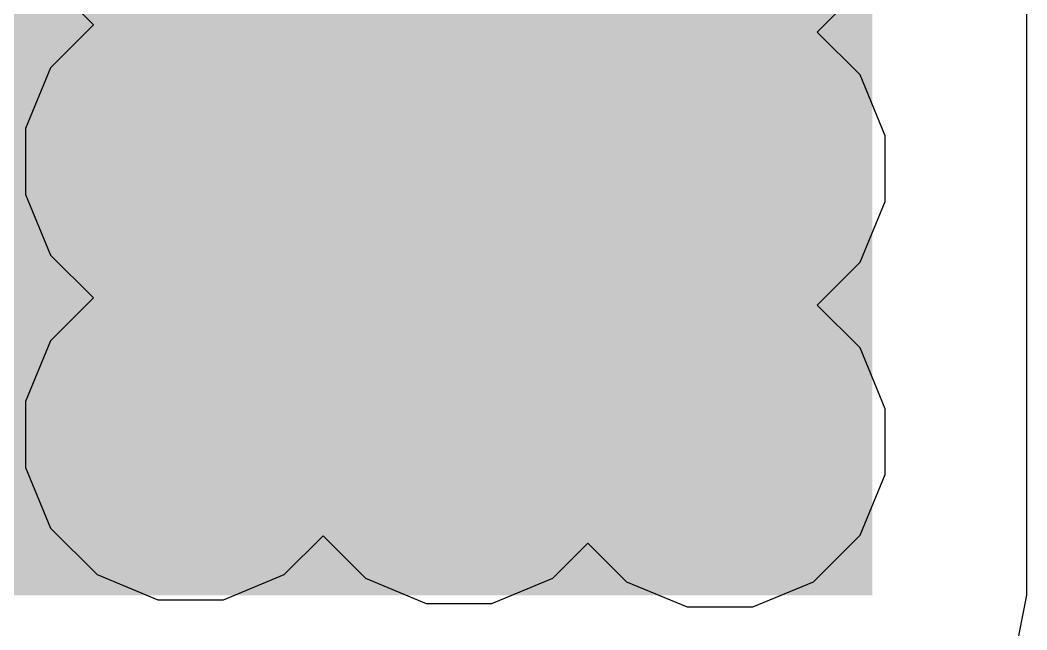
# Model space of a CAD drawing. Header units: inches. Extents: x -5 to 5328, y -4 to 5281.
# Drawn here: x 85.796 to 89.171, y 59.432 to 61.475 of the extents above; entities that cross this region are included whole.
import ezdxf

# ---------------------------------------------------------------- set-up
doc = ezdxf.new("R2010")
doc.units = ezdxf.units.IN
for name, color, linetype in [('Bottom Layer', 5, 'Continuous'), ('Bottom Solder', 6, 'Continuous'), ('Drill Drawing', 1, 'Continuous'), ('Layer 1', 16, 'Continuous'), ('Layer 2', 76, 'Continuous'), ('Top Layer', 1, 'Continuous'), ('Top Solder', 216, 'Continuous'), ('Via Holes', 16, 'Continuous')]:
    doc.layers.add(name, color=color, linetype=linetype)

msp = doc.modelspace()

# ---------------------------------------------------------------- hatches: boundary and pattern name
at = {"layer": 'Bottom Layer'}
h = msp.add_hatch(color=5, dxfattribs=at)
edge = h.paths.add_edge_path()
edge.add_arc((86.3675, 61.002), 0.3, 0, 360)
h = msp.add_hatch(color=5, dxfattribs=at)
edge = h.paths.add_edge_path()
edge.add_arc((87.2677, 60.9901), 0.3, 0, 360)
h = msp.add_hatch(color=5, dxfattribs=at)
edge = h.paths.add_edge_path()
edge.add_arc((88.1426, 60.9782), 0.3, 0, 360)
h = msp.add_hatch(color=5, dxfattribs=at)
edge = h.paths.add_edge_path()
edge.add_arc((86.3675, 60.087), 0.3, 0, 360)
h = msp.add_hatch(color=5, dxfattribs=at)
edge = h.paths.add_edge_path()
edge.add_arc((87.2677, 60.0751), 0.3, 0, 360)
h = msp.add_hatch(color=5, dxfattribs=at)
edge = h.paths.add_edge_path()
edge.add_arc((88.1426, 60.0632), 0.3, 0, 360)
at = {"layer": 'Bottom Solder'}
h = msp.add_hatch(color=6, dxfattribs=at)
edge = h.paths.add_edge_path()
edge.add_arc((86.3675, 61.002), 0.4016, 0, 360)
h = msp.add_hatch(color=6, dxfattribs=at)
edge = h.paths.add_edge_path()
edge.add_arc((87.2677, 60.9901), 0.4016, 0, 360)
h = msp.add_hatch(color=6, dxfattribs=at)
edge = h.paths.add_edge_path()
edge.add_arc((88.1426, 60.9782), 0.4016, 0, 360)
h = msp.add_hatch(color=6, dxfattribs=at)
edge = h.paths.add_edge_path()
edge.add_arc((86.3675, 60.087), 0.4016, 0, 360)
h = msp.add_hatch(color=6, dxfattribs=at)
edge = h.paths.add_edge_path()
edge.add_arc((87.2677, 60.0751), 0.4016, 0, 360)
h = msp.add_hatch(color=6, dxfattribs=at)
edge = h.paths.add_edge_path()
edge.add_arc((88.1426, 60.0632), 0.4016, 0, 360)
at = {"layer": 'Layer 1'}
h = msp.add_hatch(color=16, dxfattribs=at)
edge = h.paths.add_edge_path()
edge.add_arc((86.3675, 61.002), 0.3, 0, 360)
h = msp.add_hatch(color=16, dxfattribs=at)
edge = h.paths.add_edge_path()
edge.add_arc((87.2677, 60.9901), 0.3, 0, 360)
h = msp.add_hatch(color=16, dxfattribs=at)
edge = h.paths.add_edge_path()
edge.add_arc((88.1426, 60.9782), 0.3, 0, 360)
h = msp.add_hatch(color=16, dxfattribs=at)
edge = h.paths.add_edge_path()
edge.add_arc((86.3675, 60.087), 0.3, 0, 360)
h = msp.add_hatch(color=16, dxfattribs=at)
edge = h.paths.add_edge_path()
edge.add_arc((87.2677, 60.0751), 0.3, 0, 360)
h = msp.add_hatch(color=16, dxfattribs=at)
edge = h.paths.add_edge_path()
edge.add_arc((88.1426, 60.0632), 0.3, 0, 360)
at = {"layer": 'Layer 2'}
h = msp.add_hatch(color=76, dxfattribs=at)
edge = h.paths.add_edge_path()
edge.add_arc((86.3675, 61.002), 0.3, 0, 360)
h = msp.add_hatch(color=76, dxfattribs=at)
edge = h.paths.add_edge_path()
edge.add_arc((87.2677, 60.9901), 0.3, 0, 360)
h = msp.add_hatch(color=76, dxfattribs=at)
edge = h.paths.add_edge_path()
edge.add_arc((88.1426, 60.9782), 0.3, 0, 360)
h = msp.add_hatch(color=76, dxfattribs=at)
edge = h.paths.add_edge_path()
edge.add_arc((86.3675, 60.087), 0.3, 0, 360)
h = msp.add_hatch(color=76, dxfattribs=at)
edge = h.paths.add_edge_path()
edge.add_arc((87.2677, 60.0751), 0.3, 0, 360)
h = msp.add_hatch(color=76, dxfattribs=at)
edge = h.paths.add_edge_path()
edge.add_arc((88.1426, 60.0632), 0.3, 0, 360)
at = {"layer": 'Top Layer'}
msp.add_hatch(color=1, dxfattribs=at).paths.add_polyline_path([(73.4032, 59.5486), (88.6535, 59.5486), (88.6535, 63.337), (73.4032, 63.337)])
h = msp.add_hatch(color=1, dxfattribs=at)
edge = h.paths.add_edge_path()
edge.add_arc((86.3675, 61.002), 0.3, 0, 360)
h = msp.add_hatch(color=1, dxfattribs=at)
edge = h.paths.add_edge_path()
edge.add_arc((87.2677, 60.9901), 0.3, 0, 360)
h = msp.add_hatch(color=1, dxfattribs=at)
edge = h.paths.add_edge_path()
edge.add_arc((88.1426, 60.9782), 0.3, 0, 360)
h = msp.add_hatch(color=1, dxfattribs=at)
edge = h.paths.add_edge_path()
edge.add_arc((86.3675, 60.087), 0.3, 0, 360)
h = msp.add_hatch(color=1, dxfattribs=at)
edge = h.paths.add_edge_path()
edge.add_arc((87.2677, 60.0751), 0.3, 0, 360)
h = msp.add_hatch(color=1, dxfattribs=at)
edge = h.paths.add_edge_path()
edge.add_arc((88.1426, 60.0632), 0.3, 0, 360)
at = {"layer": 'Top Solder'}
h = msp.add_hatch(color=216, dxfattribs=at)
edge = h.paths.add_edge_path()
edge.add_arc((86.3675, 61.002), 0.4016, 0, 360)
h = msp.add_hatch(color=216, dxfattribs=at)
edge = h.paths.add_edge_path()
edge.add_arc((87.2677, 60.9901), 0.4016, 0, 360)
h = msp.add_hatch(color=216, dxfattribs=at)
edge = h.paths.add_edge_path()
edge.add_arc((88.1426, 60.9782), 0.4016, 0, 360)
h = msp.add_hatch(color=216, dxfattribs=at)
edge = h.paths.add_edge_path()
edge.add_arc((86.3675, 60.087), 0.4016, 0, 360)
h = msp.add_hatch(color=216, dxfattribs=at)
edge = h.paths.add_edge_path()
edge.add_arc((87.2677, 60.0751), 0.4016, 0, 360)
h = msp.add_hatch(color=216, dxfattribs=at)
edge = h.paths.add_edge_path()
edge.add_arc((88.1426, 60.0632), 0.4016, 0, 360)
at = {"layer": 'Via Holes'}
h = msp.add_hatch(color=7, dxfattribs=at)
edge = h.paths.add_edge_path()
edge.add_arc((86.3675, 61.002), 0.15, 0, 360)
h = msp.add_hatch(color=7, dxfattribs=at)
edge = h.paths.add_edge_path()
edge.add_arc((87.2677, 60.9901), 0.15, 0, 360)
h = msp.add_hatch(color=7, dxfattribs=at)
edge = h.paths.add_edge_path()
edge.add_arc((88.1426, 60.9782), 0.15, 0, 360)
h = msp.add_hatch(color=7, dxfattribs=at)
edge = h.paths.add_edge_path()
edge.add_arc((86.3675, 60.087), 0.15, 0, 360)
h = msp.add_hatch(color=7, dxfattribs=at)
edge = h.paths.add_edge_path()
edge.add_arc((87.2677, 60.0751), 0.15, 0, 360)
h = msp.add_hatch(color=7, dxfattribs=at)
edge = h.paths.add_edge_path()
edge.add_arc((88.1426, 60.0632), 0.15, 0, 360)

# ---------------------------------------------------------------- linework, layer by layer
at = {"layer": 'Drill Drawing'}
for points in [[(86.2405, 61.129, 0.0508, 0.0508, 0), (86.3675, 61.256, 0.0508, 0.0508, 0)], [(86.3675, 61.256, 0.0508, 0.0508, 0), (86.4945, 61.129, 0.0508, 0.0508, 0)], [(87.1407, 61.1171, 0.0508, 0.0508, 0), (87.2677, 61.2441, 0.0508, 0.0508, 0)], [(87.2677, 61.2441, 0.0508, 0.0508, 0), (87.3947, 61.1171, 0.0508, 0.0508, 0)], [(88.0156, 61.1052, 0.0508, 0.0508, 0), (88.1426, 61.2322, 0.0508, 0.0508, 0)], [(88.1426, 61.2322, 0.0508, 0.0508, 0), (88.2696, 61.1052, 0.0508, 0.0508, 0)], [(86.2913, 61.0782, 0.0508, 0.0508, 0), (86.3675, 61.1544, 0.0508, 0.0508, 0)], [(86.3675, 61.1544, 0.0508, 0.0508, 0), (86.4437, 61.0782, 0.0508, 0.0508, 0)], [(87.1915, 61.0663, 0.0508, 0.0508, 0), (87.2677, 61.1425, 0.0508, 0.0508, 0)], [(87.2677, 61.1425, 0.0508, 0.0508, 0), (87.3439, 61.0663, 0.0508, 0.0508, 0)], [(86.1135, 61.129, 0.0508, 0.0508, 0), (86.2405, 61.002, 0.0508, 0.0508, 0)], [(86.1135, 61.129, 0.0508, 0.0508, 0), (86.2405, 61.129, 0.0508, 0.0508, 0)], [(86.4945, 61.129, 0.0508, 0.0508, 0), (86.6215, 61.129, 0.0508, 0.0508, 0)], [(86.4945, 61.002, 0.0508, 0.0508, 0), (86.6215, 61.129, 0.0508, 0.0508, 0)], [(87.0137, 61.1171, 0.0508, 0.0508, 0), (87.1407, 60.9901, 0.0508, 0.0508, 0)], [(87.0137, 61.1171, 0.0508, 0.0508, 0), (87.1407, 61.1171, 0.0508, 0.0508, 0)], [(87.3947, 61.1171, 0.0508, 0.0508, 0), (87.5217, 61.1171, 0.0508, 0.0508, 0)], [(87.3947, 60.9901, 0.0508, 0.0508, 0), (87.5217, 61.1171, 0.0508, 0.0508, 0)], [(88.0664, 61.0544, 0.0508, 0.0508, 0), (88.1426, 61.1306, 0.0508, 0.0508, 0)], [(88.1426, 61.1306, 0.0508, 0.0508, 0), (88.2188, 61.0544, 0.0508, 0.0508, 0)], [(86.2151, 61.0782, 0.0508, 0.0508, 0), (86.2913, 61.002, 0.0508, 0.0508, 0)], [(86.2151, 61.0782, 0.0508, 0.0508, 0), (86.2913, 61.0782, 0.0508, 0.0508, 0)], [(86.4437, 61.0782, 0.0508, 0.0508, 0), (86.5199, 61.0782, 0.0508, 0.0508, 0)], [(86.4437, 61.002, 0.0508, 0.0508, 0), (86.5199, 61.0782, 0.0508, 0.0508, 0)], [(87.8886, 61.1052, 0.0508, 0.0508, 0), (88.0156, 60.9782, 0.0508, 0.0508, 0)], [(87.8886, 61.1052, 0.0508, 0.0508, 0), (88.0156, 61.1052, 0.0508, 0.0508, 0)], [(88.2696, 61.1052, 0.0508, 0.0508, 0), (88.3966, 61.1052, 0.0508, 0.0508, 0)], [(88.2696, 60.9782, 0.0508, 0.0508, 0), (88.3966, 61.1052, 0.0508, 0.0508, 0)], [(87.1153, 61.0663, 0.0508, 0.0508, 0), (87.1915, 60.9901, 0.0508, 0.0508, 0)], [(87.1153, 61.0663, 0.0508, 0.0508, 0), (87.1915, 61.0663, 0.0508, 0.0508, 0)], [(87.3439, 61.0663, 0.0508, 0.0508, 0), (87.4201, 61.0663, 0.0508, 0.0508, 0)], [(87.3439, 60.9901, 0.0508, 0.0508, 0), (87.4201, 61.0663, 0.0508, 0.0508, 0)], [(87.9902, 61.0544, 0.0508, 0.0508, 0), (88.0664, 60.9782, 0.0508, 0.0508, 0)], [(87.9902, 61.0544, 0.0508, 0.0508, 0), (88.0664, 61.0544, 0.0508, 0.0508, 0)], [(88.2188, 61.0544, 0.0508, 0.0508, 0), (88.295, 61.0544, 0.0508, 0.0508, 0)], [(88.2188, 60.9782, 0.0508, 0.0508, 0), (88.295, 61.0544, 0.0508, 0.0508, 0)], [(86.1135, 60.875, 0.0508, 0.0508, 0), (86.2405, 61.002, 0.0508, 0.0508, 0)], [(86.2151, 60.9258, 0.0508, 0.0508, 0), (86.2913, 61.002, 0.0508, 0.0508, 0)], [(86.4437, 61.002, 0.0508, 0.0508, 0), (86.5199, 60.9258, 0.0508, 0.0508, 0)], [(86.4945, 61.002, 0.0508, 0.0508, 0), (86.6215, 60.875, 0.0508, 0.0508, 0)], [(87.0137, 60.8631, 0.0508, 0.0508, 0), (87.1407, 60.9901, 0.0508, 0.0508, 0)], [(87.1153, 60.9139, 0.0508, 0.0508, 0), (87.1915, 60.9901, 0.0508, 0.0508, 0)], [(87.3439, 60.9901, 0.0508, 0.0508, 0), (87.4201, 60.9139, 0.0508, 0.0508, 0)], [(87.3947, 60.9901, 0.0508, 0.0508, 0), (87.5217, 60.8631, 0.0508, 0.0508, 0)], [(87.8886, 60.8512, 0.0508, 0.0508, 0), (88.0156, 60.9782, 0.0508, 0.0508, 0)], [(87.9902, 60.902, 0.0508, 0.0508, 0), (88.0664, 60.9782, 0.0508, 0.0508, 0)], [(88.2188, 60.9782, 0.0508, 0.0508, 0), (88.295, 60.902, 0.0508, 0.0508, 0)], [(88.2696, 60.9782, 0.0508, 0.0508, 0), (88.3966, 60.8512, 0.0508, 0.0508, 0)], [(86.2151, 60.9258, 0.0508, 0.0508, 0), (86.2913, 60.9258, 0.0508, 0.0508, 0)], [(86.2913, 60.9258, 0.0508, 0.0508, 0), (86.3675, 60.8496, 0.0508, 0.0508, 0)], [(86.3675, 60.8496, 0.0508, 0.0508, 0), (86.4437, 60.9258, 0.0508, 0.0508, 0)], [(86.4437, 60.9258, 0.0508, 0.0508, 0), (86.5199, 60.9258, 0.0508, 0.0508, 0)], [(87.1153, 60.9139, 0.0508, 0.0508, 0), (87.1915, 60.9139, 0.0508, 0.0508, 0)], [(87.1915, 60.9139, 0.0508, 0.0508, 0), (87.2677, 60.8377, 0.0508, 0.0508, 0)], [(87.2677, 60.8377, 0.0508, 0.0508, 0), (87.3439, 60.9139, 0.0508, 0.0508, 0)], [(87.3439, 60.9139, 0.0508, 0.0508, 0), (87.4201, 60.9139, 0.0508, 0.0508, 0)], [(86.1135, 60.875, 0.0508, 0.0508, 0), (86.2405, 60.875, 0.0508, 0.0508, 0)], [(86.2405, 60.875, 0.0508, 0.0508, 0), (86.3675, 60.748, 0.0508, 0.0508, 0)], [(86.3675, 60.748, 0.0508, 0.0508, 0), (86.4945, 60.875, 0.0508, 0.0508, 0)], [(86.4945, 60.875, 0.0508, 0.0508, 0), (86.6215, 60.875, 0.0508, 0.0508, 0)], [(87.9902, 60.902, 0.0508, 0.0508, 0), (88.0664, 60.902, 0.0508, 0.0508, 0)], [(88.0664, 60.902, 0.0508, 0.0508, 0), (88.1426, 60.8258, 0.0508, 0.0508, 0)], [(88.1426, 60.8258, 0.0508, 0.0508, 0), (88.2188, 60.902, 0.0508, 0.0508, 0)], [(88.2188, 60.902, 0.0508, 0.0508, 0), (88.295, 60.902, 0.0508, 0.0508, 0)], [(87.0137, 60.8631, 0.0508, 0.0508, 0), (87.1407, 60.8631, 0.0508, 0.0508, 0)], [(87.1407, 60.8631, 0.0508, 0.0508, 0), (87.2677, 60.7361, 0.0508, 0.0508, 0)], [(87.2677, 60.7361, 0.0508, 0.0508, 0), (87.3947, 60.8631, 0.0508, 0.0508, 0)], [(87.3947, 60.8631, 0.0508, 0.0508, 0), (87.5217, 60.8631, 0.0508, 0.0508, 0)], [(87.8886, 60.8512, 0.0508, 0.0508, 0), (88.0156, 60.8512, 0.0508, 0.0508, 0)], [(88.0156, 60.8512, 0.0508, 0.0508, 0), (88.1426, 60.7242, 0.0508, 0.0508, 0)], [(88.1426, 60.7242, 0.0508, 0.0508, 0), (88.2696, 60.8512, 0.0508, 0.0508, 0)], [(88.2696, 60.8512, 0.0508, 0.0508, 0), (88.3966, 60.8512, 0.0508, 0.0508, 0)], [(86.2405, 60.214, 0.0508, 0.0508, 0), (86.3675, 60.341, 0.0508, 0.0508, 0)], [(86.3675, 60.341, 0.0508, 0.0508, 0), (86.4945, 60.214, 0.0508, 0.0508, 0)], [(87.1407, 60.2021, 0.0508, 0.0508, 0), (87.2677, 60.3291, 0.0508, 0.0508, 0)], [(87.2677, 60.3291, 0.0508, 0.0508, 0), (87.3947, 60.2021, 0.0508, 0.0508, 0)], [(88.0156, 60.1902, 0.0508, 0.0508, 0), (88.1426, 60.3172, 0.0508, 0.0508, 0)], [(88.1426, 60.3172, 0.0508, 0.0508, 0), (88.2696, 60.1902, 0.0508, 0.0508, 0)], [(86.2913, 60.1632, 0.0508, 0.0508, 0), (86.3675, 60.2394, 0.0508, 0.0508, 0)], [(86.3675, 60.2394, 0.0508, 0.0508, 0), (86.4437, 60.1632, 0.0508, 0.0508, 0)], [(86.1135, 60.214, 0.0508, 0.0508, 0), (86.2405, 60.087, 0.0508, 0.0508, 0)], [(86.1135, 60.214, 0.0508, 0.0508, 0), (86.2405, 60.214, 0.0508, 0.0508, 0)], [(86.4945, 60.214, 0.0508, 0.0508, 0), (86.6215, 60.214, 0.0508, 0.0508, 0)], [(86.4945, 60.087, 0.0508, 0.0508, 0), (86.6215, 60.214, 0.0508, 0.0508, 0)], [(87.0137, 60.2021, 0.0508, 0.0508, 0), (87.1407, 60.0751, 0.0508, 0.0508, 0)], [(87.0137, 60.2021, 0.0508, 0.0508, 0), (87.1407, 60.2021, 0.0508, 0.0508, 0)], [(87.1915, 60.1513, 0.0508, 0.0508, 0), (87.2677, 60.2275, 0.0508, 0.0508, 0)], [(87.2677, 60.2275, 0.0508, 0.0508, 0), (87.3439, 60.1513, 0.0508, 0.0508, 0)], [(87.3947, 60.2021, 0.0508, 0.0508, 0), (87.5217, 60.2021, 0.0508, 0.0508, 0)], [(87.3947, 60.0751, 0.0508, 0.0508, 0), (87.5217, 60.2021, 0.0508, 0.0508, 0)], [(88.0664, 60.1394, 0.0508, 0.0508, 0), (88.1426, 60.2156, 0.0508, 0.0508, 0)], [(88.1426, 60.2156, 0.0508, 0.0508, 0), (88.2188, 60.1394, 0.0508, 0.0508, 0)], [(86.2151, 60.1632, 0.0508, 0.0508, 0), (86.2913, 60.087, 0.0508, 0.0508, 0)], [(86.2151, 60.1632, 0.0508, 0.0508, 0), (86.2913, 60.1632, 0.0508, 0.0508, 0)], [(86.4437, 60.1632, 0.0508, 0.0508, 0), (86.5199, 60.1632, 0.0508, 0.0508, 0)], [(86.4437, 60.087, 0.0508, 0.0508, 0), (86.5199, 60.1632, 0.0508, 0.0508, 0)], [(87.8886, 60.1902, 0.0508, 0.0508, 0), (88.0156, 60.0632, 0.0508, 0.0508, 0)], [(87.8886, 60.1902, 0.0508, 0.0508, 0), (88.0156, 60.1902, 0.0508, 0.0508, 0)], [(88.2696, 60.1902, 0.0508, 0.0508, 0), (88.3966, 60.1902, 0.0508, 0.0508, 0)], [(88.2696, 60.0632, 0.0508, 0.0508, 0), (88.3966, 60.1902, 0.0508, 0.0508, 0)], [(87.1153, 60.1513, 0.0508, 0.0508, 0), (87.1915, 60.0751, 0.0508, 0.0508, 0)], [(87.1153, 60.1513, 0.0508, 0.0508, 0), (87.1915, 60.1513, 0.0508, 0.0508, 0)], [(87.3439, 60.1513, 0.0508, 0.0508, 0), (87.4201, 60.1513, 0.0508, 0.0508, 0)], [(87.3439, 60.0751, 0.0508, 0.0508, 0), (87.4201, 60.1513, 0.0508, 0.0508, 0)], [(87.9902, 60.1394, 0.0508, 0.0508, 0), (88.0664, 60.0632, 0.0508, 0.0508, 0)], [(87.9902, 60.1394, 0.0508, 0.0508, 0), (88.0664, 60.1394, 0.0508, 0.0508, 0)], [(88.2188, 60.1394, 0.0508, 0.0508, 0), (88.295, 60.1394, 0.0508, 0.0508, 0)], [(88.2188, 60.0632, 0.0508, 0.0508, 0), (88.295, 60.1394, 0.0508, 0.0508, 0)], [(86.1135, 59.96, 0.0508, 0.0508, 0), (86.2405, 60.087, 0.0508, 0.0508, 0)], [(86.2151, 60.0108, 0.0508, 0.0508, 0), (86.2913, 60.087, 0.0508, 0.0508, 0)], [(86.4437, 60.087, 0.0508, 0.0508, 0), (86.5199, 60.0108, 0.0508, 0.0508, 0)], [(86.4945, 60.087, 0.0508, 0.0508, 0), (86.6215, 59.96, 0.0508, 0.0508, 0)], [(87.0137, 59.9481, 0.0508, 0.0508, 0), (87.1407, 60.0751, 0.0508, 0.0508, 0)], [(87.1153, 59.9989, 0.0508, 0.0508, 0), (87.1915, 60.0751, 0.0508, 0.0508, 0)], [(87.3439, 60.0751, 0.0508, 0.0508, 0), (87.4201, 59.9989, 0.0508, 0.0508, 0)], [(87.3947, 60.0751, 0.0508, 0.0508, 0), (87.5217, 59.9481, 0.0508, 0.0508, 0)], [(87.8886, 59.9362, 0.0508, 0.0508, 0), (88.0156, 60.0632, 0.0508, 0.0508, 0)], [(87.9902, 59.987, 0.0508, 0.0508, 0), (88.0664, 60.0632, 0.0508, 0.0508, 0)], [(88.2188, 60.0632, 0.0508, 0.0508, 0), (88.295, 59.987, 0.0508, 0.0508, 0)], [(88.2696, 60.0632, 0.0508, 0.0508, 0), (88.3966, 59.9362, 0.0508, 0.0508, 0)], [(86.2151, 60.0108, 0.0508, 0.0508, 0), (86.2913, 60.0108, 0.0508, 0.0508, 0)], [(86.2913, 60.0108, 0.0508, 0.0508, 0), (86.3675, 59.9346, 0.0508, 0.0508, 0)], [(86.3675, 59.9346, 0.0508, 0.0508, 0), (86.4437, 60.0108, 0.0508, 0.0508, 0)], [(86.4437, 60.0108, 0.0508, 0.0508, 0), (86.5199, 60.0108, 0.0508, 0.0508, 0)], [(87.1153, 59.9989, 0.0508, 0.0508, 0), (87.1915, 59.9989, 0.0508, 0.0508, 0)], [(87.1915, 59.9989, 0.0508, 0.0508, 0), (87.2677, 59.9227, 0.0508, 0.0508, 0)], [(87.2677, 59.9227, 0.0508, 0.0508, 0), (87.3439, 59.9989, 0.0508, 0.0508, 0)], [(87.3439, 59.9989, 0.0508, 0.0508, 0), (87.4201, 59.9989, 0.0508, 0.0508, 0)], [(86.1135, 59.96, 0.0508, 0.0508, 0), (86.2405, 59.96, 0.0508, 0.0508, 0)], [(86.2405, 59.96, 0.0508, 0.0508, 0), (86.3675, 59.833, 0.0508, 0.0508, 0)], [(86.3675, 59.833, 0.0508, 0.0508, 0), (86.4945, 59.96, 0.0508, 0.0508, 0)], [(86.4945, 59.96, 0.0508, 0.0508, 0), (86.6215, 59.96, 0.0508, 0.0508, 0)], [(87.9902, 59.987, 0.0508, 0.0508, 0), (88.0664, 59.987, 0.0508, 0.0508, 0)], [(88.0664, 59.987, 0.0508, 0.0508, 0), (88.1426, 59.9108, 0.0508, 0.0508, 0)], [(88.1426, 59.9108, 0.0508, 0.0508, 0), (88.2188, 59.987, 0.0508, 0.0508, 0)], [(88.2188, 59.987, 0.0508, 0.0508, 0), (88.295, 59.987, 0.0508, 0.0508, 0)], [(87.0137, 59.9481, 0.0508, 0.0508, 0), (87.1407, 59.9481, 0.0508, 0.0508, 0)], [(87.1407, 59.9481, 0.0508, 0.0508, 0), (87.2677, 59.8211, 0.0508, 0.0508, 0)], [(87.2677, 59.8211, 0.0508, 0.0508, 0), (87.3947, 59.9481, 0.0508, 0.0508, 0)], [(87.3947, 59.9481, 0.0508, 0.0508, 0), (87.5217, 59.9481, 0.0508, 0.0508, 0)], [(87.8886, 59.9362, 0.0508, 0.0508, 0), (88.0156, 59.9362, 0.0508, 0.0508, 0)], [(88.0156, 59.9362, 0.0508, 0.0508, 0), (88.1426, 59.8092, 0.0508, 0.0508, 0)], [(88.1426, 59.8092, 0.0508, 0.0508, 0), (88.2696, 59.9362, 0.0508, 0.0508, 0)], [(88.2696, 59.9362, 0.0508, 0.0508, 0), (88.3966, 59.9362, 0.0508, 0.0508, 0)]]:
    msp.add_lwpolyline(points, format="xyseb", dxfattribs=at)
for points in [[(86.3548, 61.256, 0.0254, 0.0254, 1), (86.3802, 61.256, 0.0254, 0.0254, 1)], [(86.3548, 61.256, 0.0254, 0.0254, 1), (86.3802, 61.256, 0.0254, 0.0254, 1)], [(87.255, 61.2441, 0.0254, 0.0254, 1), (87.2804, 61.2441, 0.0254, 0.0254, 1)], [(87.255, 61.2441, 0.0254, 0.0254, 1), (87.2804, 61.2441, 0.0254, 0.0254, 1)], [(88.1299, 61.2322, 0.0254, 0.0254, 1), (88.1553, 61.2322, 0.0254, 0.0254, 1)], [(88.1299, 61.2322, 0.0254, 0.0254, 1), (88.1553, 61.2322, 0.0254, 0.0254, 1)], [(86.3548, 61.1544, 0.0254, 0.0254, 1), (86.3802, 61.1544, 0.0254, 0.0254, 1)], [(86.3548, 61.1544, 0.0254, 0.0254, 1), (86.3802, 61.1544, 0.0254, 0.0254, 1)], [(87.255, 61.1425, 0.0254, 0.0254, 1), (87.2804, 61.1425, 0.0254, 0.0254, 1)], [(87.255, 61.1425, 0.0254, 0.0254, 1), (87.2804, 61.1425, 0.0254, 0.0254, 1)], [(86.1008, 61.129, 0.0254, 0.0254, 1), (86.1262, 61.129, 0.0254, 0.0254, 1)], [(86.1008, 61.129, 0.0254, 0.0254, 1), (86.1262, 61.129, 0.0254, 0.0254, 1)], [(86.2278, 61.129, 0.0254, 0.0254, 1), (86.2532, 61.129, 0.0254, 0.0254, 1)], [(86.2278, 61.129, 0.0254, 0.0254, 1), (86.2532, 61.129, 0.0254, 0.0254, 1)], [(86.4818, 61.129, 0.0254, 0.0254, 1), (86.5072, 61.129, 0.0254, 0.0254, 1)], [(86.4818, 61.129, 0.0254, 0.0254, 1), (86.5072, 61.129, 0.0254, 0.0254, 1)], [(86.6088, 61.129, 0.0254, 0.0254, 1), (86.6342, 61.129, 0.0254, 0.0254, 1)], [(86.6088, 61.129, 0.0254, 0.0254, 1), (86.6342, 61.129, 0.0254, 0.0254, 1)], [(87.001, 61.1171, 0.0254, 0.0254, 1), (87.0264, 61.1171, 0.0254, 0.0254, 1)], [(87.001, 61.1171, 0.0254, 0.0254, 1), (87.0264, 61.1171, 0.0254, 0.0254, 1)], [(87.128, 61.1171, 0.0254, 0.0254, 1), (87.1534, 61.1171, 0.0254, 0.0254, 1)], [(87.128, 61.1171, 0.0254, 0.0254, 1), (87.1534, 61.1171, 0.0254, 0.0254, 1)], [(87.382, 61.1171, 0.0254, 0.0254, 1), (87.4074, 61.1171, 0.0254, 0.0254, 1)], [(87.382, 61.1171, 0.0254, 0.0254, 1), (87.4074, 61.1171, 0.0254, 0.0254, 1)], [(87.509, 61.1171, 0.0254, 0.0254, 1), (87.5344, 61.1171, 0.0254, 0.0254, 1)], [(87.509, 61.1171, 0.0254, 0.0254, 1), (87.5344, 61.1171, 0.0254, 0.0254, 1)], [(88.1299, 61.1306, 0.0254, 0.0254, 1), (88.1553, 61.1306, 0.0254, 0.0254, 1)], [(88.1299, 61.1306, 0.0254, 0.0254, 1), (88.1553, 61.1306, 0.0254, 0.0254, 1)], [(86.2024, 61.0782, 0.0254, 0.0254, 1), (86.2278, 61.0782, 0.0254, 0.0254, 1)], [(86.2024, 61.0782, 0.0254, 0.0254, 1), (86.2278, 61.0782, 0.0254, 0.0254, 1)], [(86.2786, 61.0782, 0.0254, 0.0254, 1), (86.304, 61.0782, 0.0254, 0.0254, 1)], [(86.2786, 61.0782, 0.0254, 0.0254, 1), (86.304, 61.0782, 0.0254, 0.0254, 1)], [(86.431, 61.0782, 0.0254, 0.0254, 1), (86.4564, 61.0782, 0.0254, 0.0254, 1)], [(86.431, 61.0782, 0.0254, 0.0254, 1), (86.4564, 61.0782, 0.0254, 0.0254, 1)], [(86.5072, 61.0782, 0.0254, 0.0254, 1), (86.5326, 61.0782, 0.0254, 0.0254, 1)], [(86.5072, 61.0782, 0.0254, 0.0254, 1), (86.5326, 61.0782, 0.0254, 0.0254, 1)], [(87.8759, 61.1052, 0.0254, 0.0254, 1), (87.9013, 61.1052, 0.0254, 0.0254, 1)], [(87.8759, 61.1052, 0.0254, 0.0254, 1), (87.9013, 61.1052, 0.0254, 0.0254, 1)], [(88.0029, 61.1052, 0.0254, 0.0254, 1), (88.0283, 61.1052, 0.0254, 0.0254, 1)], [(88.0029, 61.1052, 0.0254, 0.0254, 1), (88.0283, 61.1052, 0.0254, 0.0254, 1)], [(88.2569, 61.1052, 0.0254, 0.0254, 1), (88.2823, 61.1052, 0.0254, 0.0254, 1)], [(88.2569, 61.1052, 0.0254, 0.0254, 1), (88.2823, 61.1052, 0.0254, 0.0254, 1)], [(88.3839, 61.1052, 0.0254, 0.0254, 1), (88.4093, 61.1052, 0.0254, 0.0254, 1)], [(88.3839, 61.1052, 0.0254, 0.0254, 1), (88.4093, 61.1052, 0.0254, 0.0254, 1)], [(87.1026, 61.0663, 0.0254, 0.0254, 1), (87.128, 61.0663, 0.0254, 0.0254, 1)], [(87.1026, 61.0663, 0.0254, 0.0254, 1), (87.128, 61.0663, 0.0254, 0.0254, 1)], [(87.1788, 61.0663, 0.0254, 0.0254, 1), (87.2042, 61.0663, 0.0254, 0.0254, 1)], [(87.1788, 61.0663, 0.0254, 0.0254, 1), (87.2042, 61.0663, 0.0254, 0.0254, 1)], [(87.3312, 61.0663, 0.0254, 0.0254, 1), (87.3566, 61.0663, 0.0254, 0.0254, 1)], [(87.3312, 61.0663, 0.0254, 0.0254, 1), (87.3566, 61.0663, 0.0254, 0.0254, 1)], [(87.4074, 61.0663, 0.0254, 0.0254, 1), (87.4328, 61.0663, 0.0254, 0.0254, 1)], [(87.4074, 61.0663, 0.0254, 0.0254, 1), (87.4328, 61.0663, 0.0254, 0.0254, 1)], [(87.9775, 61.0544, 0.0254, 0.0254, 1), (88.0029, 61.0544, 0.0254, 0.0254, 1)], [(87.9775, 61.0544, 0.0254, 0.0254, 1), (88.0029, 61.0544, 0.0254, 0.0254, 1)], [(88.0537, 61.0544, 0.0254, 0.0254, 1), (88.0791, 61.0544, 0.0254, 0.0254, 1)], [(88.0537, 61.0544, 0.0254, 0.0254, 1), (88.0791, 61.0544, 0.0254, 0.0254, 1)], [(88.2061, 61.0544, 0.0254, 0.0254, 1), (88.2315, 61.0544, 0.0254, 0.0254, 1)], [(88.2061, 61.0544, 0.0254, 0.0254, 1), (88.2315, 61.0544, 0.0254, 0.0254, 1)], [(88.2823, 61.0544, 0.0254, 0.0254, 1), (88.3077, 61.0544, 0.0254, 0.0254, 1)], [(88.2823, 61.0544, 0.0254, 0.0254, 1), (88.3077, 61.0544, 0.0254, 0.0254, 1)], [(86.2278, 61.002, 0.0254, 0.0254, 1), (86.2532, 61.002, 0.0254, 0.0254, 1)], [(86.2278, 61.002, 0.0254, 0.0254, 1), (86.2532, 61.002, 0.0254, 0.0254, 1)], [(86.2786, 61.002, 0.0254, 0.0254, 1), (86.304, 61.002, 0.0254, 0.0254, 1)], [(86.2786, 61.002, 0.0254, 0.0254, 1), (86.304, 61.002, 0.0254, 0.0254, 1)], [(86.431, 61.002, 0.0254, 0.0254, 1), (86.4564, 61.002, 0.0254, 0.0254, 1)], [(86.431, 61.002, 0.0254, 0.0254, 1), (86.4564, 61.002, 0.0254, 0.0254, 1)], [(86.4818, 61.002, 0.0254, 0.0254, 1), (86.5072, 61.002, 0.0254, 0.0254, 1)], [(86.4818, 61.002, 0.0254, 0.0254, 1), (86.5072, 61.002, 0.0254, 0.0254, 1)], [(87.128, 60.9901, 0.0254, 0.0254, 1), (87.1534, 60.9901, 0.0254, 0.0254, 1)], [(87.128, 60.9901, 0.0254, 0.0254, 1), (87.1534, 60.9901, 0.0254, 0.0254, 1)], [(87.1788, 60.9901, 0.0254, 0.0254, 1), (87.2042, 60.9901, 0.0254, 0.0254, 1)], [(87.1788, 60.9901, 0.0254, 0.0254, 1), (87.2042, 60.9901, 0.0254, 0.0254, 1)], [(87.3312, 60.9901, 0.0254, 0.0254, 1), (87.3566, 60.9901, 0.0254, 0.0254, 1)], [(87.3312, 60.9901, 0.0254, 0.0254, 1), (87.3566, 60.9901, 0.0254, 0.0254, 1)], [(87.382, 60.9901, 0.0254, 0.0254, 1), (87.4074, 60.9901, 0.0254, 0.0254, 1)], [(87.382, 60.9901, 0.0254, 0.0254, 1), (87.4074, 60.9901, 0.0254, 0.0254, 1)], [(88.0029, 60.9782, 0.0254, 0.0254, 1), (88.0283, 60.9782, 0.0254, 0.0254, 1)], [(88.0029, 60.9782, 0.0254, 0.0254, 1), (88.0283, 60.9782, 0.0254, 0.0254, 1)], [(88.0537, 60.9782, 0.0254, 0.0254, 1), (88.0791, 60.9782, 0.0254, 0.0254, 1)], [(88.0537, 60.9782, 0.0254, 0.0254, 1), (88.0791, 60.9782, 0.0254, 0.0254, 1)], [(88.2061, 60.9782, 0.0254, 0.0254, 1), (88.2315, 60.9782, 0.0254, 0.0254, 1)], [(88.2061, 60.9782, 0.0254, 0.0254, 1), (88.2315, 60.9782, 0.0254, 0.0254, 1)], [(88.2569, 60.9782, 0.0254, 0.0254, 1), (88.2823, 60.9782, 0.0254, 0.0254, 1)], [(88.2569, 60.9782, 0.0254, 0.0254, 1), (88.2823, 60.9782, 0.0254, 0.0254, 1)], [(86.2024, 60.9258, 0.0254, 0.0254, 1), (86.2278, 60.9258, 0.0254, 0.0254, 1)], [(86.2024, 60.9258, 0.0254, 0.0254, 1), (86.2278, 60.9258, 0.0254, 0.0254, 1)], [(86.2786, 60.9258, 0.0254, 0.0254, 1), (86.304, 60.9258, 0.0254, 0.0254, 1)], [(86.2786, 60.9258, 0.0254, 0.0254, 1), (86.304, 60.9258, 0.0254, 0.0254, 1)], [(86.431, 60.9258, 0.0254, 0.0254, 1), (86.4564, 60.9258, 0.0254, 0.0254, 1)], [(86.431, 60.9258, 0.0254, 0.0254, 1), (86.4564, 60.9258, 0.0254, 0.0254, 1)], [(86.5072, 60.9258, 0.0254, 0.0254, 1), (86.5326, 60.9258, 0.0254, 0.0254, 1)], [(86.5072, 60.9258, 0.0254, 0.0254, 1), (86.5326, 60.9258, 0.0254, 0.0254, 1)], [(87.1026, 60.9139, 0.0254, 0.0254, 1), (87.128, 60.9139, 0.0254, 0.0254, 1)], [(87.1026, 60.9139, 0.0254, 0.0254, 1), (87.128, 60.9139, 0.0254, 0.0254, 1)], [(87.1788, 60.9139, 0.0254, 0.0254, 1), (87.2042, 60.9139, 0.0254, 0.0254, 1)], [(87.1788, 60.9139, 0.0254, 0.0254, 1), (87.2042, 60.9139, 0.0254, 0.0254, 1)], [(87.3312, 60.9139, 0.0254, 0.0254, 1), (87.3566, 60.9139, 0.0254, 0.0254, 1)], [(87.3312, 60.9139, 0.0254, 0.0254, 1), (87.3566, 60.9139, 0.0254, 0.0254, 1)], [(87.4074, 60.9139, 0.0254, 0.0254, 1), (87.4328, 60.9139, 0.0254, 0.0254, 1)], [(87.4074, 60.9139, 0.0254, 0.0254, 1), (87.4328, 60.9139, 0.0254, 0.0254, 1)], [(86.1008, 60.875, 0.0254, 0.0254, 1), (86.1262, 60.875, 0.0254, 0.0254, 1)], [(86.1008, 60.875, 0.0254, 0.0254, 1), (86.1262, 60.875, 0.0254, 0.0254, 1)], [(86.2278, 60.875, 0.0254, 0.0254, 1), (86.2532, 60.875, 0.0254, 0.0254, 1)], [(86.2278, 60.875, 0.0254, 0.0254, 1), (86.2532, 60.875, 0.0254, 0.0254, 1)], [(86.4818, 60.875, 0.0254, 0.0254, 1), (86.5072, 60.875, 0.0254, 0.0254, 1)], [(86.4818, 60.875, 0.0254, 0.0254, 1), (86.5072, 60.875, 0.0254, 0.0254, 1)], [(86.6088, 60.875, 0.0254, 0.0254, 1), (86.6342, 60.875, 0.0254, 0.0254, 1)], [(86.6088, 60.875, 0.0254, 0.0254, 1), (86.6342, 60.875, 0.0254, 0.0254, 1)], [(87.9775, 60.902, 0.0254, 0.0254, 1), (88.0029, 60.902, 0.0254, 0.0254, 1)], [(87.9775, 60.902, 0.0254, 0.0254, 1), (88.0029, 60.902, 0.0254, 0.0254, 1)], [(88.0537, 60.902, 0.0254, 0.0254, 1), (88.0791, 60.902, 0.0254, 0.0254, 1)], [(88.0537, 60.902, 0.0254, 0.0254, 1), (88.0791, 60.902, 0.0254, 0.0254, 1)], [(88.2061, 60.902, 0.0254, 0.0254, 1), (88.2315, 60.902, 0.0254, 0.0254, 1)], [(88.2061, 60.902, 0.0254, 0.0254, 1), (88.2315, 60.902, 0.0254, 0.0254, 1)], [(88.2823, 60.902, 0.0254, 0.0254, 1), (88.3077, 60.902, 0.0254, 0.0254, 1)], [(88.2823, 60.902, 0.0254, 0.0254, 1), (88.3077, 60.902, 0.0254, 0.0254, 1)], [(86.3548, 60.8496, 0.0254, 0.0254, 1), (86.3802, 60.8496, 0.0254, 0.0254, 1)], [(86.3548, 60.8496, 0.0254, 0.0254, 1), (86.3802, 60.8496, 0.0254, 0.0254, 1)], [(87.001, 60.8631, 0.0254, 0.0254, 1), (87.0264, 60.8631, 0.0254, 0.0254, 1)], [(87.001, 60.8631, 0.0254, 0.0254, 1), (87.0264, 60.8631, 0.0254, 0.0254, 1)], [(87.128, 60.8631, 0.0254, 0.0254, 1), (87.1534, 60.8631, 0.0254, 0.0254, 1)], [(87.128, 60.8631, 0.0254, 0.0254, 1), (87.1534, 60.8631, 0.0254, 0.0254, 1)], [(87.255, 60.8377, 0.0254, 0.0254, 1), (87.2804, 60.8377, 0.0254, 0.0254, 1)], [(87.255, 60.8377, 0.0254, 0.0254, 1), (87.2804, 60.8377, 0.0254, 0.0254, 1)], [(87.382, 60.8631, 0.0254, 0.0254, 1), (87.4074, 60.8631, 0.0254, 0.0254, 1)], [(87.382, 60.8631, 0.0254, 0.0254, 1), (87.4074, 60.8631, 0.0254, 0.0254, 1)], [(87.509, 60.8631, 0.0254, 0.0254, 1), (87.5344, 60.8631, 0.0254, 0.0254, 1)], [(87.509, 60.8631, 0.0254, 0.0254, 1), (87.5344, 60.8631, 0.0254, 0.0254, 1)], [(87.8759, 60.8512, 0.0254, 0.0254, 1), (87.9013, 60.8512, 0.0254, 0.0254, 1)], [(87.8759, 60.8512, 0.0254, 0.0254, 1), (87.9013, 60.8512, 0.0254, 0.0254, 1)], [(88.0029, 60.8512, 0.0254, 0.0254, 1), (88.0283, 60.8512, 0.0254, 0.0254, 1)], [(88.0029, 60.8512, 0.0254, 0.0254, 1), (88.0283, 60.8512, 0.0254, 0.0254, 1)], [(88.2569, 60.8512, 0.0254, 0.0254, 1), (88.2823, 60.8512, 0.0254, 0.0254, 1)], [(88.2569, 60.8512, 0.0254, 0.0254, 1), (88.2823, 60.8512, 0.0254, 0.0254, 1)], [(88.3839, 60.8512, 0.0254, 0.0254, 1), (88.4093, 60.8512, 0.0254, 0.0254, 1)], [(88.3839, 60.8512, 0.0254, 0.0254, 1), (88.4093, 60.8512, 0.0254, 0.0254, 1)], [(88.1299, 60.8258, 0.0254, 0.0254, 1), (88.1553, 60.8258, 0.0254, 0.0254, 1)], [(88.1299, 60.8258, 0.0254, 0.0254, 1), (88.1553, 60.8258, 0.0254, 0.0254, 1)], [(86.3548, 60.748, 0.0254, 0.0254, 1), (86.3802, 60.748, 0.0254, 0.0254, 1)], [(86.3548, 60.748, 0.0254, 0.0254, 1), (86.3802, 60.748, 0.0254, 0.0254, 1)], [(87.255, 60.7361, 0.0254, 0.0254, 1), (87.2804, 60.7361, 0.0254, 0.0254, 1)], [(87.255, 60.7361, 0.0254, 0.0254, 1), (87.2804, 60.7361, 0.0254, 0.0254, 1)], [(88.1299, 60.7242, 0.0254, 0.0254, 1), (88.1553, 60.7242, 0.0254, 0.0254, 1)], [(88.1299, 60.7242, 0.0254, 0.0254, 1), (88.1553, 60.7242, 0.0254, 0.0254, 1)], [(86.3548, 60.341, 0.0254, 0.0254, 1), (86.3802, 60.341, 0.0254, 0.0254, 1)], [(86.3548, 60.341, 0.0254, 0.0254, 1), (86.3802, 60.341, 0.0254, 0.0254, 1)], [(87.255, 60.3291, 0.0254, 0.0254, 1), (87.2804, 60.3291, 0.0254, 0.0254, 1)], [(87.255, 60.3291, 0.0254, 0.0254, 1), (87.2804, 60.3291, 0.0254, 0.0254, 1)], [(88.1299, 60.3172, 0.0254, 0.0254, 1), (88.1553, 60.3172, 0.0254, 0.0254, 1)], [(88.1299, 60.3172, 0.0254, 0.0254, 1), (88.1553, 60.3172, 0.0254, 0.0254, 1)], [(86.3548, 60.2394, 0.0254, 0.0254, 1), (86.3802, 60.2394, 0.0254, 0.0254, 1)], [(86.3548, 60.2394, 0.0254, 0.0254, 1), (86.3802, 60.2394, 0.0254, 0.0254, 1)], [(86.1008, 60.214, 0.0254, 0.0254, 1), (86.1262, 60.214, 0.0254, 0.0254, 1)], [(86.1008, 60.214, 0.0254, 0.0254, 1), (86.1262, 60.214, 0.0254, 0.0254, 1)], [(86.2278, 60.214, 0.0254, 0.0254, 1), (86.2532, 60.214, 0.0254, 0.0254, 1)], [(86.2278, 60.214, 0.0254, 0.0254, 1), (86.2532, 60.214, 0.0254, 0.0254, 1)], [(86.4818, 60.214, 0.0254, 0.0254, 1), (86.5072, 60.214, 0.0254, 0.0254, 1)], [(86.4818, 60.214, 0.0254, 0.0254, 1), (86.5072, 60.214, 0.0254, 0.0254, 1)], [(86.6088, 60.214, 0.0254, 0.0254, 1), (86.6342, 60.214, 0.0254, 0.0254, 1)], [(86.6088, 60.214, 0.0254, 0.0254, 1), (86.6342, 60.214, 0.0254, 0.0254, 1)], [(87.001, 60.2021, 0.0254, 0.0254, 1), (87.0264, 60.2021, 0.0254, 0.0254, 1)], [(87.001, 60.2021, 0.0254, 0.0254, 1), (87.0264, 60.2021, 0.0254, 0.0254, 1)], [(87.128, 60.2021, 0.0254, 0.0254, 1), (87.1534, 60.2021, 0.0254, 0.0254, 1)], [(87.128, 60.2021, 0.0254, 0.0254, 1), (87.1534, 60.2021, 0.0254, 0.0254, 1)], [(87.255, 60.2275, 0.0254, 0.0254, 1), (87.2804, 60.2275, 0.0254, 0.0254, 1)], [(87.255, 60.2275, 0.0254, 0.0254, 1), (87.2804, 60.2275, 0.0254, 0.0254, 1)], [(87.382, 60.2021, 0.0254, 0.0254, 1), (87.4074, 60.2021, 0.0254, 0.0254, 1)], [(87.382, 60.2021, 0.0254, 0.0254, 1), (87.4074, 60.2021, 0.0254, 0.0254, 1)], [(87.509, 60.2021, 0.0254, 0.0254, 1), (87.5344, 60.2021, 0.0254, 0.0254, 1)], [(87.509, 60.2021, 0.0254, 0.0254, 1), (87.5344, 60.2021, 0.0254, 0.0254, 1)], [(88.1299, 60.2156, 0.0254, 0.0254, 1), (88.1553, 60.2156, 0.0254, 0.0254, 1)], [(88.1299, 60.2156, 0.0254, 0.0254, 1), (88.1553, 60.2156, 0.0254, 0.0254, 1)], [(86.2024, 60.1632, 0.0254, 0.0254, 1), (86.2278, 60.1632, 0.0254, 0.0254, 1)], [(86.2024, 60.1632, 0.0254, 0.0254, 1), (86.2278, 60.1632, 0.0254, 0.0254, 1)], [(86.2786, 60.1632, 0.0254, 0.0254, 1), (86.304, 60.1632, 0.0254, 0.0254, 1)], [(86.2786, 60.1632, 0.0254, 0.0254, 1), (86.304, 60.1632, 0.0254, 0.0254, 1)], [(86.431, 60.1632, 0.0254, 0.0254, 1), (86.4564, 60.1632, 0.0254, 0.0254, 1)], [(86.431, 60.1632, 0.0254, 0.0254, 1), (86.4564, 60.1632, 0.0254, 0.0254, 1)], [(86.5072, 60.1632, 0.0254, 0.0254, 1), (86.5326, 60.1632, 0.0254, 0.0254, 1)], [(86.5072, 60.1632, 0.0254, 0.0254, 1), (86.5326, 60.1632, 0.0254, 0.0254, 1)], [(87.8759, 60.1902, 0.0254, 0.0254, 1), (87.9013, 60.1902, 0.0254, 0.0254, 1)], [(87.8759, 60.1902, 0.0254, 0.0254, 1), (87.9013, 60.1902, 0.0254, 0.0254, 1)], [(88.0029, 60.1902, 0.0254, 0.0254, 1), (88.0283, 60.1902, 0.0254, 0.0254, 1)], [(88.0029, 60.1902, 0.0254, 0.0254, 1), (88.0283, 60.1902, 0.0254, 0.0254, 1)], [(88.2569, 60.1902, 0.0254, 0.0254, 1), (88.2823, 60.1902, 0.0254, 0.0254, 1)], [(88.2569, 60.1902, 0.0254, 0.0254, 1), (88.2823, 60.1902, 0.0254, 0.0254, 1)], [(88.3839, 60.1902, 0.0254, 0.0254, 1), (88.4093, 60.1902, 0.0254, 0.0254, 1)], [(88.3839, 60.1902, 0.0254, 0.0254, 1), (88.4093, 60.1902, 0.0254, 0.0254, 1)], [(87.1026, 60.1513, 0.0254, 0.0254, 1), (87.128, 60.1513, 0.0254, 0.0254, 1)], [(87.1026, 60.1513, 0.0254, 0.0254, 1), (87.128, 60.1513, 0.0254, 0.0254, 1)], [(87.1788, 60.1513, 0.0254, 0.0254, 1), (87.2042, 60.1513, 0.0254, 0.0254, 1)], [(87.1788, 60.1513, 0.0254, 0.0254, 1), (87.2042, 60.1513, 0.0254, 0.0254, 1)], [(87.3312, 60.1513, 0.0254, 0.0254, 1), (87.3566, 60.1513, 0.0254, 0.0254, 1)], [(87.3312, 60.1513, 0.0254, 0.0254, 1), (87.3566, 60.1513, 0.0254, 0.0254, 1)], [(87.4074, 60.1513, 0.0254, 0.0254, 1), (87.4328, 60.1513, 0.0254, 0.0254, 1)], [(87.4074, 60.1513, 0.0254, 0.0254, 1), (87.4328, 60.1513, 0.0254, 0.0254, 1)], [(87.9775, 60.1394, 0.0254, 0.0254, 1), (88.0029, 60.1394, 0.0254, 0.0254, 1)], [(87.9775, 60.1394, 0.0254, 0.0254, 1), (88.0029, 60.1394, 0.0254, 0.0254, 1)], [(88.0537, 60.1394, 0.0254, 0.0254, 1), (88.0791, 60.1394, 0.0254, 0.0254, 1)], [(88.0537, 60.1394, 0.0254, 0.0254, 1), (88.0791, 60.1394, 0.0254, 0.0254, 1)], [(88.2061, 60.1394, 0.0254, 0.0254, 1), (88.2315, 60.1394, 0.0254, 0.0254, 1)], [(88.2061, 60.1394, 0.0254, 0.0254, 1), (88.2315, 60.1394, 0.0254, 0.0254, 1)], [(88.2823, 60.1394, 0.0254, 0.0254, 1), (88.3077, 60.1394, 0.0254, 0.0254, 1)], [(88.2823, 60.1394, 0.0254, 0.0254, 1), (88.3077, 60.1394, 0.0254, 0.0254, 1)], [(86.2278, 60.087, 0.0254, 0.0254, 1), (86.2532, 60.087, 0.0254, 0.0254, 1)], [(86.2278, 60.087, 0.0254, 0.0254, 1), (86.2532, 60.087, 0.0254, 0.0254, 1)], [(86.2786, 60.087, 0.0254, 0.0254, 1), (86.304, 60.087, 0.0254, 0.0254, 1)], [(86.2786, 60.087, 0.0254, 0.0254, 1), (86.304, 60.087, 0.0254, 0.0254, 1)], [(86.431, 60.087, 0.0254, 0.0254, 1), (86.4564, 60.087, 0.0254, 0.0254, 1)], [(86.431, 60.087, 0.0254, 0.0254, 1), (86.4564, 60.087, 0.0254, 0.0254, 1)], [(86.4818, 60.087, 0.0254, 0.0254, 1), (86.5072, 60.087, 0.0254, 0.0254, 1)], [(86.4818, 60.087, 0.0254, 0.0254, 1), (86.5072, 60.087, 0.0254, 0.0254, 1)], [(87.128, 60.0751, 0.0254, 0.0254, 1), (87.1534, 60.0751, 0.0254, 0.0254, 1)], [(87.128, 60.0751, 0.0254, 0.0254, 1), (87.1534, 60.0751, 0.0254, 0.0254, 1)], [(87.1788, 60.0751, 0.0254, 0.0254, 1), (87.2042, 60.0751, 0.0254, 0.0254, 1)], [(87.1788, 60.0751, 0.0254, 0.0254, 1), (87.2042, 60.0751, 0.0254, 0.0254, 1)], [(87.3312, 60.0751, 0.0254, 0.0254, 1), (87.3566, 60.0751, 0.0254, 0.0254, 1)], [(87.3312, 60.0751, 0.0254, 0.0254, 1), (87.3566, 60.0751, 0.0254, 0.0254, 1)], [(87.382, 60.0751, 0.0254, 0.0254, 1), (87.4074, 60.0751, 0.0254, 0.0254, 1)], [(87.382, 60.0751, 0.0254, 0.0254, 1), (87.4074, 60.0751, 0.0254, 0.0254, 1)], [(88.0029, 60.0632, 0.0254, 0.0254, 1), (88.0283, 60.0632, 0.0254, 0.0254, 1)], [(88.0029, 60.0632, 0.0254, 0.0254, 1), (88.0283, 60.0632, 0.0254, 0.0254, 1)], [(88.0537, 60.0632, 0.0254, 0.0254, 1), (88.0791, 60.0632, 0.0254, 0.0254, 1)], [(88.0537, 60.0632, 0.0254, 0.0254, 1), (88.0791, 60.0632, 0.0254, 0.0254, 1)], [(88.2061, 60.0632, 0.0254, 0.0254, 1), (88.2315, 60.0632, 0.0254, 0.0254, 1)], [(88.2061, 60.0632, 0.0254, 0.0254, 1), (88.2315, 60.0632, 0.0254, 0.0254, 1)], [(88.2569, 60.0632, 0.0254, 0.0254, 1), (88.2823, 60.0632, 0.0254, 0.0254, 1)], [(88.2569, 60.0632, 0.0254, 0.0254, 1), (88.2823, 60.0632, 0.0254, 0.0254, 1)], [(86.2024, 60.0108, 0.0254, 0.0254, 1), (86.2278, 60.0108, 0.0254, 0.0254, 1)], [(86.2024, 60.0108, 0.0254, 0.0254, 1), (86.2278, 60.0108, 0.0254, 0.0254, 1)], [(86.2786, 60.0108, 0.0254, 0.0254, 1), (86.304, 60.0108, 0.0254, 0.0254, 1)], [(86.2786, 60.0108, 0.0254, 0.0254, 1), (86.304, 60.0108, 0.0254, 0.0254, 1)], [(86.431, 60.0108, 0.0254, 0.0254, 1), (86.4564, 60.0108, 0.0254, 0.0254, 1)], [(86.431, 60.0108, 0.0254, 0.0254, 1), (86.4564, 60.0108, 0.0254, 0.0254, 1)], [(86.5072, 60.0108, 0.0254, 0.0254, 1), (86.5326, 60.0108, 0.0254, 0.0254, 1)], [(86.5072, 60.0108, 0.0254, 0.0254, 1), (86.5326, 60.0108, 0.0254, 0.0254, 1)], [(87.1026, 59.9989, 0.0254, 0.0254, 1), (87.128, 59.9989, 0.0254, 0.0254, 1)], [(87.1026, 59.9989, 0.0254, 0.0254, 1), (87.128, 59.9989, 0.0254, 0.0254, 1)], [(87.1788, 59.9989, 0.0254, 0.0254, 1), (87.2042, 59.9989, 0.0254, 0.0254, 1)], [(87.1788, 59.9989, 0.0254, 0.0254, 1), (87.2042, 59.9989, 0.0254, 0.0254, 1)], [(87.3312, 59.9989, 0.0254, 0.0254, 1), (87.3566, 59.9989, 0.0254, 0.0254, 1)], [(87.3312, 59.9989, 0.0254, 0.0254, 1), (87.3566, 59.9989, 0.0254, 0.0254, 1)], [(87.4074, 59.9989, 0.0254, 0.0254, 1), (87.4328, 59.9989, 0.0254, 0.0254, 1)], [(87.4074, 59.9989, 0.0254, 0.0254, 1), (87.4328, 59.9989, 0.0254, 0.0254, 1)], [(86.1008, 59.96, 0.0254, 0.0254, 1), (86.1262, 59.96, 0.0254, 0.0254, 1)], [(86.1008, 59.96, 0.0254, 0.0254, 1), (86.1262, 59.96, 0.0254, 0.0254, 1)], [(86.2278, 59.96, 0.0254, 0.0254, 1), (86.2532, 59.96, 0.0254, 0.0254, 1)], [(86.2278, 59.96, 0.0254, 0.0254, 1), (86.2532, 59.96, 0.0254, 0.0254, 1)], [(86.4818, 59.96, 0.0254, 0.0254, 1), (86.5072, 59.96, 0.0254, 0.0254, 1)], [(86.4818, 59.96, 0.0254, 0.0254, 1), (86.5072, 59.96, 0.0254, 0.0254, 1)], [(86.6088, 59.96, 0.0254, 0.0254, 1), (86.6342, 59.96, 0.0254, 0.0254, 1)], [(86.6088, 59.96, 0.0254, 0.0254, 1), (86.6342, 59.96, 0.0254, 0.0254, 1)], [(87.9775, 59.987, 0.0254, 0.0254, 1), (88.0029, 59.987, 0.0254, 0.0254, 1)], [(87.9775, 59.987, 0.0254, 0.0254, 1), (88.0029, 59.987, 0.0254, 0.0254, 1)], [(88.0537, 59.987, 0.0254, 0.0254, 1), (88.0791, 59.987, 0.0254, 0.0254, 1)], [(88.0537, 59.987, 0.0254, 0.0254, 1), (88.0791, 59.987, 0.0254, 0.0254, 1)], [(88.2061, 59.987, 0.0254, 0.0254, 1), (88.2315, 59.987, 0.0254, 0.0254, 1)], [(88.2061, 59.987, 0.0254, 0.0254, 1), (88.2315, 59.987, 0.0254, 0.0254, 1)], [(88.2823, 59.987, 0.0254, 0.0254, 1), (88.3077, 59.987, 0.0254, 0.0254, 1)], [(88.2823, 59.987, 0.0254, 0.0254, 1), (88.3077, 59.987, 0.0254, 0.0254, 1)], [(86.3548, 59.9346, 0.0254, 0.0254, 1), (86.3802, 59.9346, 0.0254, 0.0254, 1)], [(86.3548, 59.9346, 0.0254, 0.0254, 1), (86.3802, 59.9346, 0.0254, 0.0254, 1)], [(87.001, 59.9481, 0.0254, 0.0254, 1), (87.0264, 59.9481, 0.0254, 0.0254, 1)], [(87.001, 59.9481, 0.0254, 0.0254, 1), (87.0264, 59.9481, 0.0254, 0.0254, 1)], [(87.128, 59.9481, 0.0254, 0.0254, 1), (87.1534, 59.9481, 0.0254, 0.0254, 1)], [(87.128, 59.9481, 0.0254, 0.0254, 1), (87.1534, 59.9481, 0.0254, 0.0254, 1)], [(87.382, 59.9481, 0.0254, 0.0254, 1), (87.4074, 59.9481, 0.0254, 0.0254, 1)], [(87.382, 59.9481, 0.0254, 0.0254, 1), (87.4074, 59.9481, 0.0254, 0.0254, 1)], [(87.509, 59.9481, 0.0254, 0.0254, 1), (87.5344, 59.9481, 0.0254, 0.0254, 1)], [(87.509, 59.9481, 0.0254, 0.0254, 1), (87.5344, 59.9481, 0.0254, 0.0254, 1)], [(87.8759, 59.9362, 0.0254, 0.0254, 1), (87.9013, 59.9362, 0.0254, 0.0254, 1)], [(87.8759, 59.9362, 0.0254, 0.0254, 1), (87.9013, 59.9362, 0.0254, 0.0254, 1)], [(88.0029, 59.9362, 0.0254, 0.0254, 1), (88.0283, 59.9362, 0.0254, 0.0254, 1)], [(88.0029, 59.9362, 0.0254, 0.0254, 1), (88.0283, 59.9362, 0.0254, 0.0254, 1)], [(88.2569, 59.9362, 0.0254, 0.0254, 1), (88.2823, 59.9362, 0.0254, 0.0254, 1)], [(88.2569, 59.9362, 0.0254, 0.0254, 1), (88.2823, 59.9362, 0.0254, 0.0254, 1)], [(88.3839, 59.9362, 0.0254, 0.0254, 1), (88.4093, 59.9362, 0.0254, 0.0254, 1)], [(88.3839, 59.9362, 0.0254, 0.0254, 1), (88.4093, 59.9362, 0.0254, 0.0254, 1)], [(87.255, 59.9227, 0.0254, 0.0254, 1), (87.2804, 59.9227, 0.0254, 0.0254, 1)], [(87.255, 59.9227, 0.0254, 0.0254, 1), (87.2804, 59.9227, 0.0254, 0.0254, 1)], [(88.1299, 59.9108, 0.0254, 0.0254, 1), (88.1553, 59.9108, 0.0254, 0.0254, 1)], [(88.1299, 59.9108, 0.0254, 0.0254, 1), (88.1553, 59.9108, 0.0254, 0.0254, 1)], [(86.3548, 59.833, 0.0254, 0.0254, 1), (86.3802, 59.833, 0.0254, 0.0254, 1)], [(86.3548, 59.833, 0.0254, 0.0254, 1), (86.3802, 59.833, 0.0254, 0.0254, 1)], [(87.255, 59.8211, 0.0254, 0.0254, 1), (87.2804, 59.8211, 0.0254, 0.0254, 1)], [(87.255, 59.8211, 0.0254, 0.0254, 1), (87.2804, 59.8211, 0.0254, 0.0254, 1)], [(88.1299, 59.8092, 0.0254, 0.0254, 1), (88.1553, 59.8092, 0.0254, 0.0254, 1)], [(88.1299, 59.8092, 0.0254, 0.0254, 1), (88.1553, 59.8092, 0.0254, 0.0254, 1)]]:
    msp.add_lwpolyline(points, format="xyseb", close=True, dxfattribs=at)
at = {"layer": 'Layer 1'}
for p, q in [((85.8978, 61.6032), (86.0415, 61.4595)), ((88.4685, 61.4357), (88.6122, 61.5793)), ((86.0415, 61.4595), (85.8978, 61.3158)), ((88.6122, 61.292), (88.4685, 61.4357)), ((85.8978, 61.3158), (85.8135, 61.1122)), ((88.6966, 61.0883), (88.6122, 61.292)), ((85.8135, 61.1122), (85.8135, 60.8918)), ((88.6966, 60.868), (88.6966, 61.0883)), ((85.8135, 60.8918), (85.8978, 60.6882)), ((88.6122, 60.6643), (88.6966, 60.868)), ((85.8978, 60.6882), (86.0415, 60.5445)), ((88.4685, 60.5207), (88.6122, 60.6643)), ((86.0415, 60.5445), (85.8978, 60.4008)), ((88.6122, 60.377), (88.4685, 60.5207)), ((85.8978, 60.4008), (85.8135, 60.1972)), ((88.6966, 60.1734), (88.6122, 60.377)), ((85.8135, 60.1972), (85.8135, 59.9768)), ((88.6966, 59.953), (88.6966, 60.1734)), ((85.8135, 59.9768), (85.8978, 59.7732)), ((88.6122, 59.7493), (88.6966, 59.953)), ((85.8978, 59.7732), (86.0537, 59.6174)), ((86.6813, 59.6174), (86.8116, 59.7477)), ((86.8116, 59.7477), (86.9539, 59.6054)), ((88.4564, 59.5935), (88.6122, 59.7493)), ((87.5815, 59.6054), (87.6992, 59.7231)), ((87.6992, 59.7231), (87.8288, 59.5935)), ((86.0537, 59.6174), (86.2573, 59.533)), ((86.4777, 59.533), (86.6813, 59.6174)), ((86.9539, 59.6054), (87.1575, 59.5211)), ((87.3779, 59.5211), (87.5815, 59.6054)), ((87.8288, 59.5935), (88.0324, 59.5092)), ((88.2528, 59.5092), (88.4564, 59.5935)), ((86.2573, 59.533), (86.4777, 59.533)), ((87.1575, 59.5211), (87.3779, 59.5211)), ((88.0324, 59.5092), (88.2528, 59.5092))]:
    msp.add_line(p, q, dxfattribs=at)
at = {"layer": 'Layer 2'}
for p, q in [((85.8978, 61.6032), (86.0415, 61.4595)), ((88.4685, 61.4357), (88.6122, 61.5793)), ((86.0415, 61.4595), (85.8978, 61.3158)), ((88.6122, 61.292), (88.4685, 61.4357)), ((85.8978, 61.3158), (85.8135, 61.1122)), ((88.6966, 61.0883), (88.6122, 61.292)), ((85.8135, 61.1122), (85.8135, 60.8918)), ((88.6966, 60.868), (88.6966, 61.0883)), ((85.8135, 60.8918), (85.8978, 60.6882)), ((88.6122, 60.6643), (88.6966, 60.868)), ((85.8978, 60.6882), (86.0415, 60.5445)), ((88.4685, 60.5207), (88.6122, 60.6643)), ((86.0415, 60.5445), (85.8978, 60.4008)), ((88.6122, 60.377), (88.4685, 60.5207)), ((85.8978, 60.4008), (85.8135, 60.1972)), ((88.6966, 60.1734), (88.6122, 60.377)), ((85.8135, 60.1972), (85.8135, 59.9768)), ((88.6966, 59.953), (88.6966, 60.1734)), ((85.8135, 59.9768), (85.8978, 59.7732)), ((88.6122, 59.7493), (88.6966, 59.953)), ((85.8978, 59.7732), (86.0537, 59.6174)), ((86.6813, 59.6174), (86.8116, 59.7477)), ((86.8116, 59.7477), (86.9539, 59.6054)), ((88.4564, 59.5935), (88.6122, 59.7493)), ((87.5815, 59.6054), (87.6992, 59.7231)), ((87.6992, 59.7231), (87.8288, 59.5935)), ((86.0537, 59.6174), (86.2573, 59.533)), ((86.4777, 59.533), (86.6813, 59.6174)), ((86.9539, 59.6054), (87.1575, 59.5211)), ((87.3779, 59.5211), (87.5815, 59.6054)), ((87.8288, 59.5935), (88.0324, 59.5092)), ((88.2528, 59.5092), (88.4564, 59.5935)), ((86.2573, 59.533), (86.4777, 59.533)), ((87.1575, 59.5211), (87.3779, 59.5211)), ((88.0324, 59.5092), (88.2528, 59.5092))]:
    msp.add_line(p, q, dxfattribs=at)
at = {"layer": 'Top Layer'}
for p, q in [((89.1714, 59.5486), (89.1714, 63.337)), ((89.132, 59.3504), (89.1714, 59.5486))]:
    msp.add_line(p, q, dxfattribs=at)

doc.saveas('drawing.dxf')
